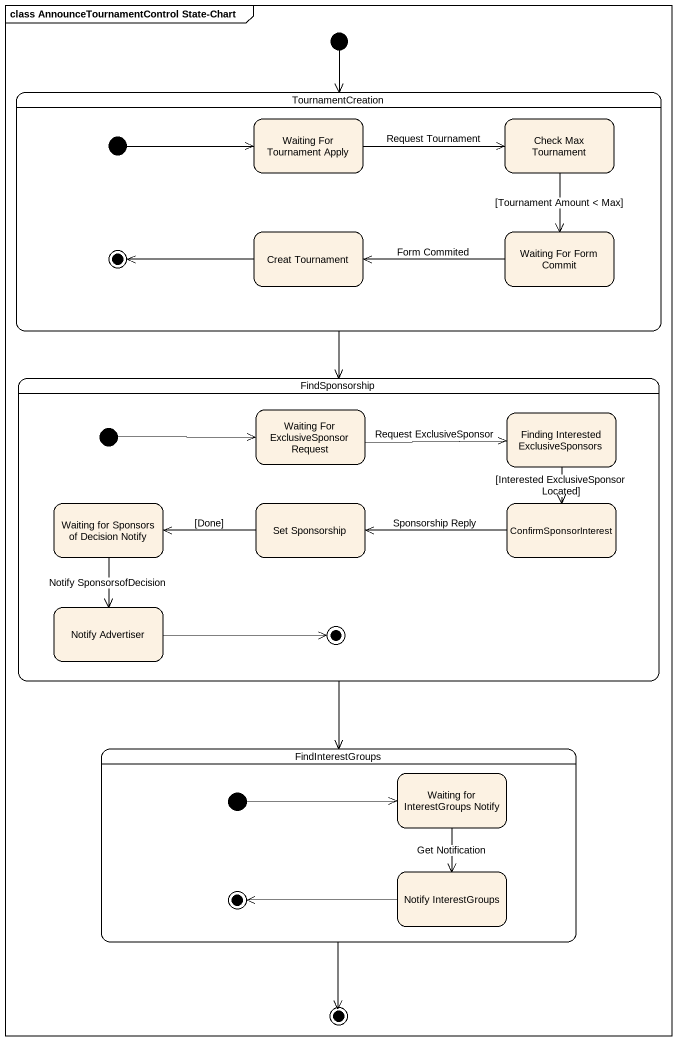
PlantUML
@startuml
mainframe class AnnounceTournamentControl State-Chart
hide empty description
state TournamentCreation {
  state "Waiting For Tournament Apply" as Waiting_For_Tournament_Apply
  state "Check Max Tournament" as Check_Max_Tournament
  state "Creat Tournament" as Creat_Tournament
  state "Waiting For Form Commit" as Waiting_For_Form_Commit
  [*] -right-> Waiting_For_Tournament_Apply
  Creat_Tournament -left-> [*]
}
state FindSponsorship {
  state "Waiting For ExclusiveSponsor Request" as Waiting_For
  state "Finding Interested ExclusiveSponsors" as Finding_Interested
  state "Waiting for Sponsors of Decision Notify" as Waiting_for_Sponsors_of
  state "Set Sponsorship" as Set_Sponsorship
  state ConfirmSponsorInterest
  state "Notify Advertiser" as Notify_Advertiser
  [*] -right-> Waiting_For
  Notify_Advertiser -right-> [*]
}
state FindInterestGroups {
  state "Waiting for InterestGroups Notify" as Waiting_for_InterestGroups
  state "Notify InterestGroups" as Notify_InterestGroups
  [*] -right-> Waiting_for_InterestGroups
  Notify_InterestGroups -left-> [*]
}
[*] --> TournamentCreation
TournamentCreation --> FindSponsorship
Waiting_For_Tournament_Apply -right-> Check_Max_Tournament : Request Tournament
Check_Max_Tournament --> Waiting_For_Form_Commit : [Tournament Amount < Max]
Waiting_For_Form_Commit -left-> Creat_Tournament : Form Commited
FindSponsorship --> FindInterestGroups
Waiting_For -right-> Finding_Interested : Request ExclusiveSponsor
Finding_Interested --> ConfirmSponsorInterest : [Interested ExclusiveSponsor Located]
Waiting_for_Sponsors_of --> Notify_Advertiser : Notify SponsorsofDecision
Set_Sponsorship -left-> Waiting_for_Sponsors_of : [Done]
ConfirmSponsorInterest -left-> Set_Sponsorship : Sponsorship Reply
Waiting_for_InterestGroups --> Notify_InterestGroups : Get Notification
FindInterestGroups --> [*]
@enduml
